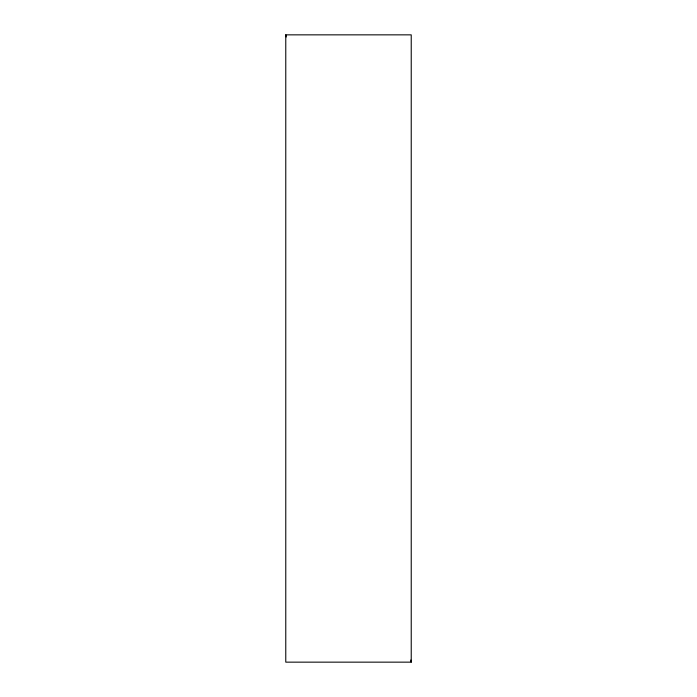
<?xml version="1.0" encoding="UTF-8"?>
<svg xmlns="http://www.w3.org/2000/svg" width="697" height="697" viewBox="0 0 697 697"><rect width="100%" height="100%" fill="white"/><g stroke="black" fill="none" stroke-linecap="round" stroke-linejoin="round"><path stroke-width="1.05" d="M285.77 34.85L411.23 34.85L411.23 662.15L285.77 662.15L285.77 34.85L286.197 36.985M410.803 660.015L411.23 662.15"/></g></svg>
